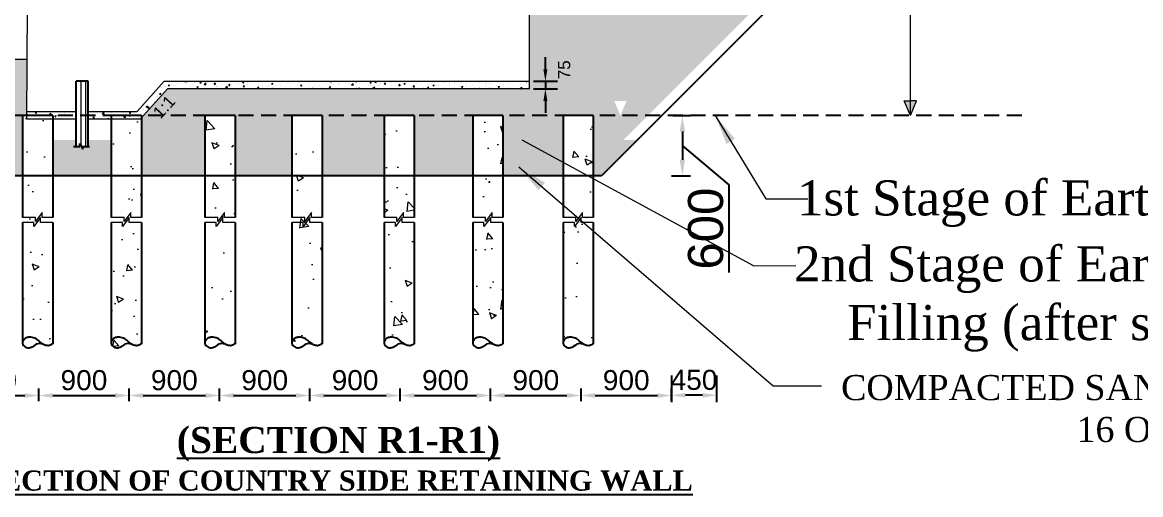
# Model space of a CAD drawing. Extents: x -358915 to 1258323, y -1585493 to -305611.
# Drawn here: x 1033075 to 1044211, y -1481664 to -1476965 of the extents above; entities that cross this region are included whole.
import ezdxf

# ---------------------------------------------------------------- set-up
doc = ezdxf.new("R2010")
doc.units = 0
doc.header["$LTSCALE"] = 300
doc.header["$MEASUREMENT"] = 0
doc.linetypes.add('DASHED', pattern=[0.75, 0.5, -0.25])
doc.layers.get('0').update_dxf_attribs({"linetype": 'CONTINUOUS'})
doc.layers.get('DEFPOINTS').update_dxf_attribs({"linetype": 'CONTINUOUS'})
doc.layers.add('Dim', color=7, linetype='CONTINUOUS', lineweight=9)
doc.layers.add('HATCH', color=252, linetype='CONTINUOUS', lineweight=5)
for name, color, linetype in [('LINE', 7, 'CONTINUOUS'), ('P1', 7, 'CONTINUOUS'), ('TXT', 7, 'CONTINUOUS')]:
    doc.layers.add(name, color=color, linetype=linetype)
doc.styles.add('Arial', font='arial.ttf')
doc.styles.add('BIG', font='ROMANT.SHX')
doc.styles.add('DIM', font='isocp3.shx')
doc.styles.add('dimText', font='ARIALN.TTF')
doc.dimstyles.new('dim_230', dxfattribs={"dimtxt": 460, "dimasz": 460, "dimexe": 230, "dimexo": 100, "dimgap": 100, "dimtad": 1, "dimdec": 0, "dimzin": 0, "dimdsep": 46, "dimtxsty": 'dimText', "dimcen": 0.09, "dimclrd": 256, "dimclre": 256, "dimclrt": 7, "dimadec": 0, "dimazin": 0, "dimtfac": 1, "dimtdec": 0, "dimtofl": 0, "dimtmove": 0, "dimatfit": 3, "dimfxl": 1, "dimtolj": 1, "dimtzin": 0, "dimlwd": -1, "dimlwe": -1, "dimarcsym": 0})
doc.dimstyles.new('dim_60', dxfattribs={"dimtxt": 120, "dimasz": 120, "dimexe": 60, "dimexo": 60, "dimgap": 50, "dimtad": 1, "dimdec": 0, "dimzin": 0, "dimdsep": 46, "dimtxsty": 'DIM', "dimcen": 0.09, "dimclrd": 5, "dimclre": 5, "dimclrt": 7, "dimadec": 0, "dimazin": 0, "dimtfac": 1, "dimtdec": 0, "dimtmove": 0, "dimatfit": 3, "dimfxl": 1, "dimtolj": 1, "dimtzin": 0, "dimarcsym": 0})
doc.dimstyles.new('dim_70', dxfattribs={"dimtxt": 140, "dimasz": 140, "dimexe": 70, "dimexo": 40, "dimgap": 50, "dimtad": 1, "dimdec": 0, "dimzin": 0, "dimdsep": 46, "dimtxsty": 'Arial', "dimcen": 0.09, "dimclrd": 5, "dimclre": 5, "dimclrt": 7, "dimadec": 0, "dimazin": 0, "dimtfac": 1, "dimtdec": 0, "dimtmove": 0, "dimatfit": 3, "dimfxl": 1, "dimtolj": 1, "dimtzin": 0, "dimarcsym": 0})
doc.dimstyles.new('dim_80', dxfattribs={"dimtxt": 160, "dimasz": 160, "dimexe": 80, "dimexo": 40, "dimgap": 50, "dimtad": 1, "dimdec": 0, "dimzin": 0, "dimdsep": 46, "dimtxsty": 'DIM', "dimcen": 0.09, "dimclrd": 5, "dimclre": 5, "dimclrt": 7, "dimadec": 0, "dimazin": 0, "dimtfac": 1, "dimtdec": 0, "dimtmove": 0, "dimatfit": 3, "dimfxl": 1, "dimtolj": 1, "dimtzin": 0, "dimarcsym": 0})
pattern_1 = [(37.5, (2003.17, -4626.59), (-5.039469, 154.1459015), [0, -121.6, 0, -136, 0, -130]), (7.5, (2003.17, -4626.6), (141.582136, 225.771685), [0, -65.6, 0, -109.6, 0, -42]), (327.5, (1904.77, -4626.59), (249.131349, 0.452724), [0, -40, 0, -144, 0, -188]), (317.5, (1904.77, -4626.6), (240.490128, 70.214045), [0, -20, 0, -94.4, 0, -108])]

# ---------------------------------------------------------------- blocks, each defined once
blk = doc.blocks.new('*D1530')
at = {"layer": 'DEFPOINTS', "color": 0, "ltscale": 500}
for p in [(1037875, -1477551), (1037806, -1477626), (1038283, -1477626)]:
    blk.add_point(p, dxfattribs=at)
at = {"layer": 'Dim', "color": 5, "lineweight": -2, "ltscale": 500}
for p, q in [((1038283, -1477431), (1038283, -1477311)), ((1038163, -1477551), (1038403, -1477551)), ((1038283, -1477551), (1038283, -1477626)), ((1038163, -1477626), (1038403, -1477626)), ((1038283, -1477746), (1038283, -1477866))]:
    blk.add_line(p, q, dxfattribs=at)
at = {"layer": 'Dim', "color": 5, "ltscale": 500}
for points in [[(1038263, -1477431), (1038303, -1477431), (1038283, -1477551)], [(1038263, -1477746), (1038303, -1477746), (1038283, -1477626)]]:
    blk.add_solid(points, dxfattribs=at)
at = {"layer": 'Dim', "color": 7, "ltscale": 500, "insert": (1038471, -1477436), "char_height": 120, "attachment_point": 5, "rotation": 90, "style": 'Arial'}
blk.add_mtext('\\A1;75', dxfattribs=at)
blk = doc.blocks.new('*D1531')
at = {"layer": 'DEFPOINTS', "color": 0, "ltscale": 50}
for p in [(1039538, -1480440), (1039988, -1480440), (1039538, -1480675)]:
    blk.add_point(p, dxfattribs=at)
at = {"layer": 'HATCH', "color": 5, "lineweight": -2, "ltscale": 50}
for p, q in [((1039538, -1480480), (1039538, -1480745)), ((1039988, -1480480), (1039988, -1480745)), ((1039848, -1480675), (1039678, -1480675))]:
    blk.add_line(p, q, dxfattribs=at)
at = {"layer": 'HATCH', "color": 5, "ltscale": 50}
for points in [[(1039678, -1480652), (1039678, -1480699), (1039538, -1480675)], [(1039848, -1480652), (1039848, -1480699), (1039988, -1480675)]]:
    blk.add_solid(points, dxfattribs=at)
at = {"layer": 'HATCH', "color": 7, "ltscale": 50, "insert": (1039763, -1480523), "char_height": 200, "attachment_point": 5, "style": 'Arial'}
blk.add_mtext('\\A1;450', dxfattribs=at)
blk = doc.blocks.new('RT')
at = {"layer": 'Dim', "ltscale": 50}
h = blk.add_hatch(dxfattribs=at)
h.set_pattern_fill('AR-CONC', color=8, scale=100, style=0)
h.set_pattern_definition([(50, (-3013919.5, 641592.65), (717.26018, -62.75213), [75, -825]), (355, (-3013919.5, 641592.65), (-138.75133, 752.19213), [60, -660]), (100.4514, (-3013859.75, 641587.4), (578.50938, 689.43954), [63.74019, -701.14211]), (46.1842, (-3013919.5, 641792.65), (1067.24105, -165.51901), [112.5, -1237.5]), (96.6356, (-3013830.6, 641778.9), (934.6627, 974.11787), [95.6103, -1051.713]), (351.1842, (-3013919.5, 641792.7), (934.66195, 974.1186), [90, -990]), (21, (-3013819.5, 641742.65), (596.90705, -402.61889), [75, -825]), (326, (-3013819.5, 641742.65), (243.31533, 725.15005), [60, -660]), (71.4514, (-3013769.8, 641709.1), (840.22263, 322.5305), [63.74019, -701.14211]), (37.5, (-3013919.52, 641592.65), (12.159855, 332.893854), [0, -652, 0, -670, 0, -662.5]), (7.5, (-3013919.52, 641592.65), (263.069537, 394.41171), [0, -382, 0, -637, 0, -252.5]), (327.5, (-3014142.52, 641592.65), (533.822436, -22.554872), [0, -250, 0, -780, 0, -1035]), (317.5, (-3014242.52, 641592.65), (583.18617, 100.10498), [0, -325, 0, -518, 0, -735])])
h.paths.add_polyline_path([(150, -2269), (138, -2291), (119, -2305), (97, -2311), (74, -2310), (52, -2302), (33, -2290), (15, -2276), (-6, -2267), (-29, -2266), (-52, -2273), (-64, -2281), (-86, -2289), (-109, -2290), (-130, -2283), (-150, -2271), (-150, 0), (150, 0)])
for points in [[(-150, -1014), (-44, -1014), (-44, -966), (22, -1055), (22, -1014), (150, -1014)], [(-150, -1063), (-29, -1063), (-29, -1015), (38, -1103), (38, -1063), (150, -1063)]]:
    blk.add_lwpolyline(points, dxfattribs=at)
at = {"layer": 'P1', "ltscale": 50}
for points in [[(-150, 0), (-150, -1014)], [(-150, 0), (150, 0)], [(150, 0), (150, -1014)], [(-150, -1063), (-150, -2271)], [(150, -1063), (150, -2253)]]:
    blk.add_lwpolyline(points, dxfattribs=at)
blk.add_spline([(-150, -2271), (-115, -2289), (-72, -2284), (-23, -2252), (15, -2223), (67, -2207), (106, -2210), (132, -2224), (144, -2239), (150, -2253), (150, -2266), (123, -2303), (73, -2309), (38, -2293), (10, -2273), (-18, -2265), (-51, -2273)], degree=3, dxfattribs=at)
blk = doc.blocks.new('PILE.5')
at = {"layer": 'HATCH', "color": 5}
blk.add_blockref('RT', (0, 0), dxfattribs=at)
blk = doc.blocks.new('*D1674')
at = {"layer": 'DEFPOINTS', "color": 0, "ltscale": 50}
for p in [(1033238, -1480678), (1032338, -1480773), (1033238, -1480773)]:
    blk.add_point(p, dxfattribs=at)
at = {"layer": 'HATCH', "color": 5, "lineweight": -2, "ltscale": 50}
for p, q in [((1032338, -1480733), (1032338, -1480608)), ((1033238, -1480733), (1033238, -1480608)), ((1032478, -1480678), (1033098, -1480678))]:
    blk.add_line(p, q, dxfattribs=at)
at = {"layer": 'HATCH', "color": 5, "ltscale": 50}
for points in [[(1032478, -1480654), (1032478, -1480701), (1032338, -1480678)], [(1033098, -1480654), (1033098, -1480701), (1033238, -1480678)]]:
    blk.add_solid(points, dxfattribs=at)
at = {"layer": 'HATCH', "color": 7, "ltscale": 50, "insert": (1032788, -1480526), "char_height": 200, "attachment_point": 5, "style": 'Arial'}
blk.add_mtext('\\A1;900', dxfattribs=at)
blk = doc.blocks.new('*D1675')
at = {"layer": 'DEFPOINTS', "color": 0, "ltscale": 50}
for p in [(1034138, -1480678), (1033238, -1480773), (1034138, -1480773)]:
    blk.add_point(p, dxfattribs=at)
at = {"layer": 'HATCH', "color": 5, "lineweight": -2, "ltscale": 50}
for p, q in [((1033238, -1480733), (1033238, -1480608)), ((1034138, -1480733), (1034138, -1480608)), ((1033378, -1480678), (1033998, -1480678))]:
    blk.add_line(p, q, dxfattribs=at)
at = {"layer": 'HATCH', "color": 5, "ltscale": 50}
for points in [[(1033378, -1480654), (1033378, -1480701), (1033238, -1480678)], [(1033998, -1480654), (1033998, -1480701), (1034138, -1480678)]]:
    blk.add_solid(points, dxfattribs=at)
at = {"layer": 'HATCH', "color": 7, "ltscale": 50, "insert": (1033688, -1480526), "char_height": 200, "attachment_point": 5, "style": 'Arial'}
blk.add_mtext('\\A1;900', dxfattribs=at)
blk = doc.blocks.new('*D1676')
at = {"layer": 'DEFPOINTS', "color": 0, "ltscale": 50}
for p in [(1035038, -1480678), (1034138, -1480773), (1035038, -1480773)]:
    blk.add_point(p, dxfattribs=at)
at = {"layer": 'HATCH', "color": 5, "lineweight": -2, "ltscale": 50}
for p, q in [((1034138, -1480733), (1034138, -1480608)), ((1035038, -1480733), (1035038, -1480608)), ((1034278, -1480678), (1034898, -1480678))]:
    blk.add_line(p, q, dxfattribs=at)
at = {"layer": 'HATCH', "color": 5, "ltscale": 50}
for points in [[(1034278, -1480654), (1034278, -1480701), (1034138, -1480678)], [(1034898, -1480654), (1034898, -1480701), (1035038, -1480678)]]:
    blk.add_solid(points, dxfattribs=at)
at = {"layer": 'HATCH', "color": 7, "ltscale": 50, "insert": (1034588, -1480526), "char_height": 200, "attachment_point": 5, "style": 'Arial'}
blk.add_mtext('\\A1;900', dxfattribs=at)
blk = doc.blocks.new('*D1677')
at = {"layer": 'DEFPOINTS', "color": 0, "ltscale": 50}
for p in [(1035938, -1480678), (1035038, -1480773), (1035938, -1480773)]:
    blk.add_point(p, dxfattribs=at)
at = {"layer": 'HATCH', "color": 5, "lineweight": -2, "ltscale": 50}
for p, q in [((1035038, -1480733), (1035038, -1480608)), ((1035938, -1480733), (1035938, -1480608)), ((1035178, -1480678), (1035798, -1480678))]:
    blk.add_line(p, q, dxfattribs=at)
at = {"layer": 'HATCH', "color": 5, "ltscale": 50}
for points in [[(1035178, -1480654), (1035178, -1480701), (1035038, -1480678)], [(1035798, -1480654), (1035798, -1480701), (1035938, -1480678)]]:
    blk.add_solid(points, dxfattribs=at)
at = {"layer": 'HATCH', "color": 7, "ltscale": 50, "insert": (1035488, -1480526), "char_height": 200, "attachment_point": 5, "style": 'Arial'}
blk.add_mtext('\\A1;900', dxfattribs=at)
blk = doc.blocks.new('*D1678')
at = {"layer": 'DEFPOINTS', "color": 0, "ltscale": 50}
for p in [(1036838, -1480678), (1035938, -1480773), (1036838, -1480773)]:
    blk.add_point(p, dxfattribs=at)
at = {"layer": 'HATCH', "color": 5, "lineweight": -2, "ltscale": 50}
for p, q in [((1035938, -1480733), (1035938, -1480608)), ((1036838, -1480733), (1036838, -1480608)), ((1036078, -1480678), (1036698, -1480678))]:
    blk.add_line(p, q, dxfattribs=at)
at = {"layer": 'HATCH', "color": 5, "ltscale": 50}
for points in [[(1036078, -1480654), (1036078, -1480701), (1035938, -1480678)], [(1036698, -1480654), (1036698, -1480701), (1036838, -1480678)]]:
    blk.add_solid(points, dxfattribs=at)
at = {"layer": 'HATCH', "color": 7, "ltscale": 50, "insert": (1036388, -1480526), "char_height": 200, "attachment_point": 5, "style": 'Arial'}
blk.add_mtext('\\A1;900', dxfattribs=at)
blk = doc.blocks.new('*D1679')
at = {"layer": 'DEFPOINTS', "color": 0, "ltscale": 50}
for p in [(1037738, -1480678), (1036838, -1480773), (1037738, -1480773)]:
    blk.add_point(p, dxfattribs=at)
at = {"layer": 'HATCH', "color": 5, "lineweight": -2, "ltscale": 50}
for p, q in [((1036838, -1480733), (1036838, -1480608)), ((1037738, -1480733), (1037738, -1480608)), ((1036978, -1480678), (1037598, -1480678))]:
    blk.add_line(p, q, dxfattribs=at)
at = {"layer": 'HATCH', "color": 5, "ltscale": 50}
for points in [[(1036978, -1480654), (1036978, -1480701), (1036838, -1480678)], [(1037598, -1480654), (1037598, -1480701), (1037738, -1480678)]]:
    blk.add_solid(points, dxfattribs=at)
at = {"layer": 'HATCH', "color": 7, "ltscale": 50, "insert": (1037288, -1480526), "char_height": 200, "attachment_point": 5, "style": 'Arial'}
blk.add_mtext('\\A1;900', dxfattribs=at)
blk = doc.blocks.new('*D1680')
at = {"layer": 'DEFPOINTS', "color": 0, "ltscale": 50}
for p in [(1038638, -1480678), (1037738, -1480773), (1038638, -1480773)]:
    blk.add_point(p, dxfattribs=at)
at = {"layer": 'HATCH', "color": 5, "lineweight": -2, "ltscale": 50}
for p, q in [((1037738, -1480733), (1037738, -1480608)), ((1038638, -1480733), (1038638, -1480608)), ((1037878, -1480678), (1038498, -1480678))]:
    blk.add_line(p, q, dxfattribs=at)
at = {"layer": 'HATCH', "color": 5, "ltscale": 50}
for points in [[(1037878, -1480654), (1037878, -1480701), (1037738, -1480678)], [(1038498, -1480654), (1038498, -1480701), (1038638, -1480678)]]:
    blk.add_solid(points, dxfattribs=at)
at = {"layer": 'HATCH', "color": 7, "ltscale": 50, "insert": (1038188, -1480526), "char_height": 200, "attachment_point": 5, "style": 'Arial'}
blk.add_mtext('\\A1;900', dxfattribs=at)
blk = doc.blocks.new('*D1681')
at = {"layer": 'DEFPOINTS', "color": 0, "ltscale": 50}
for p in [(1039538, -1480678), (1038638, -1480773), (1039538, -1480773)]:
    blk.add_point(p, dxfattribs=at)
at = {"layer": 'HATCH', "color": 5, "lineweight": -2, "ltscale": 50}
for p, q in [((1038638, -1480733), (1038638, -1480608)), ((1039538, -1480733), (1039538, -1480608)), ((1038778, -1480678), (1039398, -1480678))]:
    blk.add_line(p, q, dxfattribs=at)
at = {"layer": 'HATCH', "color": 5, "ltscale": 50}
for points in [[(1038778, -1480654), (1038778, -1480701), (1038638, -1480678)], [(1039398, -1480654), (1039398, -1480701), (1039538, -1480678)]]:
    blk.add_solid(points, dxfattribs=at)
at = {"layer": 'HATCH', "color": 7, "ltscale": 50, "insert": (1039088, -1480526), "char_height": 200, "attachment_point": 5, "style": 'Arial'}
blk.add_mtext('\\A1;900', dxfattribs=at)
blk = doc.blocks.new('*D1702')
at = {"layer": 'DEFPOINTS', "color": 0, "ltscale": 500}
for p in [(1039512, -1477892), (1039500, -1478492), (1039647, -1478492)]:
    blk.add_point(p, dxfattribs=at)
at = {"layer": 'Dim', "color": 5, "lineweight": -2, "ltscale": 500}
for p, q in [((1039552, -1477892), (1039727, -1477892)), ((1039647, -1478052), (1039647, -1478332)), ((1039647, -1478192), (1040109, -1478580)), ((1039540, -1478492), (1039727, -1478492)), ((1040109, -1478580), (1040109, -1479454))]:
    blk.add_line(p, q, dxfattribs=at)
at = {"layer": 'Dim', "color": 5, "ltscale": 500}
for points in [[(1039620, -1478052), (1039673, -1478052), (1039647, -1477892)], [(1039620, -1478332), (1039673, -1478332), (1039647, -1478492)]]:
    blk.add_solid(points, dxfattribs=at)
at = {"layer": 'Dim', "color": 7, "ltscale": 500, "insert": (1039880, -1479017), "char_height": 350, "attachment_point": 5, "rotation": 90, "style": 'Arial'}
blk.add_mtext('\\A1;600', dxfattribs=at)

msp = doc.modelspace()

# ---------------------------------------------------------------- hatches: boundary and pattern name
at = {"layer": 'Dim', "ltscale": 500}
h = msp.add_hatch(color=8, dxfattribs=at)
h.dxf.hatch_style = 1
h.paths.add_polyline_path([(1041978.1, -1477746.4), (1041917.3, -1477746.4), (1041856.5, -1477746.4), (1041917.3, -1477891.5)])
at = {"layer": 'HATCH', "ltscale": 10}
h = msp.add_hatch(dxfattribs=at)
h.set_pattern_fill('ANSI31', color=256, scale=375, angle=45, style=0)
h.set_pattern_definition([(90, (1168895.18, -1468239.162), (-46.875, 7e-15), [])])
h.paths.add_polyline_path([(1033608.9, -1478205.4), (1033653.1, -1478205.4), (1033653.1, -1478176.8), (1033681.1, -1478232.2), (1033681.1, -1478205.4), (1033728.9, -1478204.7), (1033728.9, -1477550.6), (1033608.9, -1477550.6)])
at = {"layer": 'LINE', "lineweight": 9, "ltscale": 50}
h = msp.add_hatch(dxfattribs=at)
h.set_pattern_fill('AR-SAND', color=0, scale=80, style=0)
h.set_pattern_definition(pattern_1)
h.paths.add_polyline_path([(1038296.5, -1477345.5), (1038296.5, -1477005.8), (1038049.2, -1477005.8), (1038049.2, -1477345.5)], flags=9)
h.paths.add_polyline_path([(1042062.9, -1473372.9), (1042422.7, -1473020.2), (1042134.2, -1472725.9), (1041774.4, -1473078.5)], flags=24)
h.paths.add_polyline_path([(1041004.1, -1476192.7), (1045896.4, -1471300.4), (1043626.6, -1471300.4), (1038126.2, -1476800.8), (1038126.2, -1477334.7), (1039029.6, -1477334.7), (1039029.6, -1476192.7)])
h.paths.add_polyline_path([(1039862, -1477334.7), (1041004.1, -1476192.7), (1039029.6, -1476192.7), (1039029.6, -1477334.7)])
h = msp.add_hatch(dxfattribs=at)
h.set_pattern_fill('AR-SAND', color=0, scale=80, style=0)
h.set_pattern_definition(pattern_1)
h.paths.add_polyline_path([(1033122.6, -1477334.7), (1031088.2, -1477334.7), (1031644.9, -1477891.5), (1033119.1, -1477891.5)])
h.paths.add_polyline_path([(1038968.8, -1477746.4), (1039029.6, -1477746.4), (1039029.6, -1477334.7), (1038126.2, -1477334.7), (1038126.2, -1477625.6), (1037976.2, -1477625.6), (1034519, -1477625.6), (1034280.6, -1477891.5), (1039029.6, -1477891.5)])
h.paths.add_polyline_path([(1032188.2, -1477891.5), (1031644.9, -1477891.5), (1031888.2, -1478134.7), (1032188.2, -1478134.7)])
h.paths.add_polyline_path([(1038380.5, -1477552.2), (1038380.5, -1477320.4), (1038562.5, -1477320.4), (1038562.5, -1477552.2)], flags=9)
h.paths.add_polyline_path([(1034453.7, -1477974), (1034650.5, -1477756.6), (1034516.5, -1477635.3), (1034319.7, -1477852.7)], flags=9)
h.paths.add_polyline_path([(1039305.3, -1477891.5), (1039862, -1477334.7), (1039029.6, -1477334.7), (1039029.6, -1477746.4), (1039090.4, -1477746.4), (1039029.6, -1477891.5)])
h = msp.add_hatch(dxfattribs=at)
h.set_pattern_fill('AR-SAND', color=0, scale=80, style=0)
h.set_pattern_definition([(37.5, (0, 0), (-5.039469, 154.1459015), [0, -121.6, 0, -136, 0, -130]), (7.5, (0, 0), (141.582136, 225.771685), [0, -65.6, 0, -109.6, 0, -42]), (327.5, (-98.4, 0), (249.131349, 0.452724), [0, -40, 0, -144, 0, -188]), (317.5, (-98.4, 0), (240.490128, 70.214045), [0, -20, 0, -94.4, 0, -108])])
h.paths.add_polyline_path([(1039199, -1478134.7), (1038759.6, -1478134.7), (1038759.6, -1478491.5), (1038842.2, -1478491.5)])
h.paths.add_polyline_path([(1038459.6, -1478134.7), (1037859.6, -1478134.7), (1037859.6, -1478491.5), (1038459.6, -1478491.5)])
h.paths.add_polyline_path([(1037559.6, -1478134.7), (1036977.2, -1478134.7), (1036977.2, -1478491.5), (1037559.6, -1478491.5)])
h.paths.add_polyline_path([(1036677.2, -1478134.7), (1036088.2, -1478134.7), (1036059.6, -1478134.7), (1036059.6, -1478491.5), (1036677.2, -1478491.5)])
h.paths.add_polyline_path([(1035759.6, -1478134.7), (1035193, -1478134.7), (1035193, -1478491.5), (1035759.6, -1478491.5)])
h.paths.add_polyline_path([(1034893, -1478134.7), (1034259.6, -1478134.7), (1034259.6, -1478491.5), (1034893, -1478491.5)])
h.paths.add_polyline_path([(1033959.6, -1478134.7), (1033728.9, -1478134.7), (1033728.9, -1478199.6), (1033675.7, -1478199.6), (1033675.7, -1478226.5), (1033647.6, -1478171.1), (1033647.6, -1478199.6), (1033608.9, -1478199.6), (1033608.9, -1478134.7), (1033377.2, -1478134.7), (1033377.2, -1478491.5), (1033959.6, -1478491.5)])
h.paths.add_polyline_path([(1033077.2, -1478134.7), (1032488.2, -1478134.7), (1032488.2, -1478491.5), (1033077.2, -1478491.5)])
h.paths.add_polyline_path([(1032188.2, -1478134.7), (1031720.1, -1478134.7), (1032076.9, -1478491.5), (1032188.2, -1478491.5)])
h.paths.add_polyline_path([(1033077.2, -1478134.7), (1033077.2, -1477891.5), (1032488.2, -1477891.5), (1032488.2, -1478134.7)])
h.paths.add_polyline_path([(1034893, -1478134.7), (1034893, -1477891.5), (1034280.6, -1477891.5), (1034259.6, -1477914.9), (1034259.6, -1478134.7)])
h.paths.add_polyline_path([(1035759.6, -1478134.7), (1035759.6, -1477891.5), (1035193, -1477891.5), (1035193, -1478134.7)])
h.paths.add_polyline_path([(1036677.2, -1478134.7), (1036677.2, -1477891.5), (1036059.6, -1477891.5), (1036059.6, -1478134.7), (1036088.2, -1478134.7)])
h.paths.add_polyline_path([(1037559.6, -1478134.7), (1037559.6, -1477891.5), (1036977.2, -1477891.5), (1036977.2, -1478134.7)])
h.paths.add_polyline_path([(1038459.6, -1478134.7), (1038459.6, -1477891.5), (1037859.6, -1477891.5), (1037859.6, -1478134.7)])
h.paths.add_polyline_path([(1039062, -1478134.7), (1039305.3, -1477891.5), (1038759.6, -1477891.5), (1038759.6, -1478134.7)])
h.paths.add_polyline_path([(1034453.7, -1477974), (1034650.5, -1477756.6), (1034516.5, -1477635.3), (1034319.7, -1477852.7)], flags=9)

# ---------------------------------------------------------------- linework, layer by layer
at = {"color": 7, "lineweight": 15}
for p, q in [((1033118.9, -1477925.6), (1033126, -1476800.8)), ((1038126.2, -1477625.6), (1038126.2, -1476800.8)), ((1034487.9, -1477550.6), (1037976.2, -1477550.6)), ((1037976.2, -1477550.6), (1038126.2, -1477550.6)), ((1037976.2, -1477625.6), (1034519, -1477625.6)), ((1038126.2, -1477625.6), (1037976.2, -1477625.6)), ((1033118.9, -1477850.6), (1033608.9, -1477850.6)), ((1033118.9, -1477925.6), (1033608.9, -1477925.6)), ((1033728.9, -1477850.6), (1034218.9, -1477850.6)), ((1033728.9, -1477925.6), (1034250, -1477925.6))]:
    msp.add_line(p, q, dxfattribs=at)
for points in [[(1034487.9, -1477550.6), (1034218.9, -1477850.6)], [(1034519, -1477625.6), (1034250, -1477925.6)]]:
    msp.add_lwpolyline(points, dxfattribs=at)
at = {"layer": 'Dim', "ltscale": 500}
for points in [[(1041917.3, -1477891.5), (1041917.3, -1476192.7)], [(1041917.3, -1477891.5), (1041856.5, -1477746.4), (1041917.3, -1477746.4)], [(1041917.3, -1477891.5), (1041978.1, -1477746.4), (1041917.3, -1477746.4)]]:
    msp.add_lwpolyline(points, dxfattribs=at)
at = {"layer": 'LINE', "color": 0, "lineweight": 9, "ltscale": 50}
msp.add_line((1033122.6, -1477334.7), (1029470.8, -1477334.7), dxfattribs=at)
at = {"layer": 'LINE'}
for p, q in [((1033608.9, -1477850.6), (1033608.9, -1477548.7)), ((1033608.9, -1478199.9), (1033608.9, -1477548.7)), ((1033728.9, -1477548.7), (1033608.9, -1477548.7)), ((1033728.9, -1478203.4), (1033728.9, -1477548.7)), ((1033585, -1478199.6), (1033647.6, -1478199.6)), ((1033647.6, -1478199.6), (1033647.6, -1478171.1)), ((1033647.6, -1478171.1), (1033675.7, -1478226.5)), ((1033675.7, -1478226.5), (1033675.7, -1478199.6)), ((1033676.1, -1478199.6), (1033742.1, -1478199.6)), ((1038842.2, -1478491.5), (1032076.9, -1478491.5))]:
    msp.add_line(p, q, dxfattribs=at)
at = {"layer": 'LINE', "color": 2, "lineweight": 15}
for p, q in [((1034464.1, -1477609.3), (1034464.1, -1477609.3)), ((1034499.4, -1477606), (1034499.4, -1477606)), ((1034525.5, -1477590.9), (1034539.5, -1477585.5)), ((1034525.5, -1477590.9), (1034535.4, -1477597.6)), ((1034535.4, -1477597.6), (1034539.5, -1477585.5)), ((1034561.6, -1477580.3), (1034561.6, -1477580.3)), ((1034573.7, -1477552.1), (1034573.7, -1477552.1)), ((1034580.7, -1477589.3), (1034580.7, -1477589.3)), ((1034600.4, -1477593.2), (1034600.4, -1477593.2)), ((1034611.6, -1477573.7), (1034611.6, -1477573.7)), ((1034671.4, -1477550.8), (1034689.2, -1477553.5)), ((1034671.5, -1477550.7), (1034671.6, -1477550.6)), ((1034680.4, -1477556.6), (1034680.4, -1477556.6)), ((1034687.4, -1477563.7), (1034687.4, -1477563.7)), ((1034689.2, -1477553.5), (1034688.9, -1477550.6)), ((1034697.4, -1477569.2), (1034697.4, -1477569.2)), ((1034699.4, -1477553.9), (1034702.1, -1477550.6)), ((1034699.4, -1477553.9), (1034711.3, -1477555)), ((1034704.3, -1477578.2), (1034704.3, -1477578.2)), ((1034711.3, -1477555), (1034710.5, -1477550.6)), ((1034787.2, -1477561.1), (1034787.2, -1477561.1)), ((1034807, -1477564.1), (1034807, -1477564.1)), ((1034812.9, -1477606.9), (1034826.9, -1477601.5)), ((1034812.9, -1477606.9), (1034822.8, -1477613.6)), ((1034822.8, -1477613.6), (1034826.9, -1477601.5)), ((1034842.8, -1477566.5), (1034852.5, -1477555)), ((1034842.8, -1477566.5), (1034854.8, -1477567.5)), ((1034854.8, -1477567.5), (1034852.5, -1477555)), ((1034884.9, -1477583.8), (1034900.5, -1477567.6)), ((1034884.9, -1477583.9), (1034902.7, -1477586.6)), ((1034886.9, -1477609.4), (1034886.9, -1477609.4)), ((1034893.9, -1477565.6), (1034893.9, -1477565.6)), ((1034902.7, -1477586.6), (1034900.5, -1477567.6)), ((1034908, -1477551.3), (1034908, -1477551.3)), ((1034986.3, -1477579), (1034995.9, -1477567.5)), ((1034986.3, -1477579), (1034998.2, -1477580.1)), ((1034998.2, -1477580.1), (1034995.9, -1477567.5)), ((1035000.7, -1477570.1), (1035000.7, -1477570.1)), ((1035007, -1477599.2), (1035007, -1477599.2)), ((1035009.4, -1477602.9), (1035009.4, -1477602.9)), ((1035013.2, -1477592.8), (1035013.2, -1477592.8)), ((1035063.3, -1477586.2), (1035063.3, -1477586.2)), ((1035098.4, -1477616.9), (1035113.9, -1477600.7)), ((1035107.5, -1477574.6), (1035107.5, -1477574.6)), ((1035112.1, -1477588.8), (1035112.1, -1477588.8)), ((1035116.1, -1477619.7), (1035113.9, -1477600.7)), ((1035123.7, -1477579.2), (1035123.7, -1477579.2)), ((1035129.7, -1477591.6), (1035139.4, -1477580.1)), ((1035129.7, -1477591.6), (1035141.7, -1477592.6)), ((1035139, -1477576.2), (1035139, -1477576.2)), ((1035141.7, -1477592.6), (1035139.4, -1477580.1)), ((1035213.1, -1477576), (1035213.1, -1477576)), ((1035214.2, -1477579.1), (1035214.2, -1477579.1)), ((1035240.3, -1477559.1), (1035240.3, -1477559.1)), ((1035265.3, -1477559.6), (1035265.3, -1477559.6)), ((1035268.4, -1477558.4), (1035282.4, -1477553)), ((1035268.4, -1477558.4), (1035278.3, -1477565.1)), ((1035273.2, -1477604.1), (1035282.8, -1477592.6)), ((1035273.2, -1477604.1), (1035285.1, -1477605.2)), ((1035278.3, -1477565.1), (1035282.4, -1477553)), ((1035285.1, -1477605.2), (1035282.8, -1477592.6)), ((1035315.4, -1477553), (1035315.4, -1477553)), ((1035317, -1477561), (1035317, -1477561)), ((1035321, -1477583.6), (1035321, -1477583.6)), ((1035416.6, -1477616.7), (1035426.3, -1477605.2)), ((1035428.6, -1477617.7), (1035426.3, -1477605.2)), ((1035427.8, -1477588.1), (1035427.8, -1477588.1)), ((1035464.8, -1477605.3), (1035464.8, -1477605.3)), ((1035514.9, -1477598.7), (1035514.9, -1477598.7)), ((1035518.3, -1477600.7), (1035518.3, -1477600.7)), ((1035534.5, -1477592.7), (1035534.5, -1477592.7)), ((1035555.8, -1477574.4), (1035569.8, -1477569)), ((1035555.8, -1477574.4), (1035565.7, -1477581.1)), ((1035565.7, -1477581.1), (1035569.8, -1477569)), ((1035590.6, -1477588.7), (1035590.6, -1477588.7)), ((1035622.2, -1477585.7), (1035622.2, -1477585.7)), ((1035641.3, -1477597.2), (1035641.3, -1477597.2)), ((1035698.6, -1477598.4), (1035698.6, -1477598.4)), ((1035717, -1477572.1), (1035717, -1477572.1)), ((1035724.9, -1477571.6), (1035724.9, -1477571.6)), ((1035748.1, -1477601.7), (1035748.1, -1477601.7)), ((1035767, -1477565.5), (1035767, -1477565.5)), ((1035815.2, -1477578.4), (1035815.2, -1477578.4)), ((1035825.9, -1477558.8), (1035825.9, -1477558.8)), ((1035842.8, -1477555.5), (1035842.8, -1477555.5)), ((1035843.2, -1477590.4), (1035857.2, -1477585)), ((1035843.2, -1477590.4), (1035853.2, -1477597.1)), ((1035853.2, -1477597.1), (1035857.2, -1477585)), ((1035854.8, -1477606.2), (1035854.8, -1477606.2)), ((1035927.3, -1477610.4), (1035927.3, -1477610.4)), ((1035931.9, -1477558.3), (1035931.9, -1477558.3)), ((1035961.6, -1477610.7), (1035961.6, -1477610.7)), ((1035966.5, -1477611.2), (1035966.5, -1477611.2)), ((1035979.8, -1477602.3), (1035979.8, -1477602.3)), ((1036030, -1477596.3), (1036030, -1477596.3)), ((1036042.3, -1477601.2), (1036042.3, -1477601.2)), ((1036096.4, -1477582.2), (1036096.4, -1477582.2)), ((1036130.6, -1477606.4), (1036144.6, -1477601.1)), ((1036130.6, -1477606.4), (1036140.6, -1477613.1)), ((1036131, -1477583.5), (1036131, -1477583.5)), ((1036139.1, -1477554.5), (1036142.8, -1477550.6)), ((1036139.1, -1477554.6), (1036156.8, -1477557.3)), ((1036140.6, -1477613.1), (1036144.6, -1477601.1)), ((1036156.8, -1477557.3), (1036156.1, -1477550.6)), ((1036168.6, -1477584.6), (1036168.6, -1477584.6)), ((1036213.1, -1477562.2), (1036213.1, -1477562.2)), ((1036218.7, -1477578), (1036218.7, -1477578)), ((1036234.9, -1477568.5), (1036234.9, -1477568.5)), ((1036294.4, -1477568), (1036294.4, -1477568)), ((1036337.6, -1477554.4), (1036337.6, -1477554.4)), ((1036352.5, -1477587.6), (1036368.1, -1477571.4)), ((1036352.5, -1477587.7), (1036370.3, -1477590.4)), ((1036370.3, -1477590.4), (1036368.1, -1477571.4)), ((1036393, -1477554.1), (1036395.9, -1477550.6)), ((1036393, -1477554.1), (1036405, -1477555.1)), ((1036405, -1477555.1), (1036404.2, -1477550.6)), ((1036420.7, -1477551.4), (1036420.7, -1477551.4)), ((1036436.2, -1477608.2), (1036436.2, -1477608.2)), ((1036470.6, -1477553.9), (1036470.6, -1477553.9)), ((1036522.7, -1477592.2), (1036522.7, -1477592.2)), ((1036536.5, -1477566.6), (1036546.1, -1477555.1)), ((1036536.5, -1477566.6), (1036548.4, -1477567.7)), ((1036540.1, -1477593.2), (1036540.1, -1477593.2)), ((1036548.4, -1477567.7), (1036546.1, -1477555.2)), ((1036566, -1477620.7), (1036581.6, -1477604.5)), ((1036577.4, -1477558.5), (1036577.4, -1477558.5)), ((1036583.7, -1477623.5), (1036581.5, -1477604.5)), ((1036586.1, -1477557.9), (1036600.1, -1477552.6)), ((1036586.1, -1477557.9), (1036596.1, -1477564.7)), ((1036596.1, -1477564.7), (1036600.1, -1477552.6)), ((1036620.2, -1477597.1), (1036620.2, -1477597.1)), ((1036639.4, -1477572.1), (1036639.4, -1477572.1)), ((1036642.8, -1477579.1), (1036642.8, -1477579.1)), ((1036670.3, -1477590.5), (1036670.3, -1477590.5)), ((1036679.9, -1477579.2), (1036689.6, -1477567.7)), ((1036679.9, -1477579.2), (1036691.9, -1477580.2)), ((1036684.1, -1477563), (1036684.1, -1477563)), ((1036691.9, -1477580.2), (1036689.6, -1477567.7)), ((1036743.8, -1477566.3), (1036743.8, -1477566.3)), ((1036746, -1477580.5), (1036746, -1477580.5)), ((1036756, -1477552.1), (1036756, -1477552.1)), ((1036790.9, -1477567.5), (1036790.9, -1477567.5)), ((1036823.4, -1477591.7), (1036833, -1477580.2)), ((1036823.4, -1477591.7), (1036835.4, -1477592.8)), ((1036835.4, -1477592.8), (1036833, -1477580.3)), ((1036847.7, -1477551.3), (1036847.7, -1477551.3)), ((1036872.4, -1477563.9), (1036872.4, -1477563.9)), ((1036873.5, -1477574), (1036887.5, -1477568.6)), ((1036873.5, -1477574), (1036883.5, -1477580.7)), ((1036883.5, -1477580.7), (1036887.5, -1477568.6)), ((1036897.7, -1477572), (1036897.7, -1477572)), ((1036922.4, -1477557.3), (1036922.4, -1477557.3)), ((1036947.9, -1477603.8), (1036947.9, -1477603.8)), ((1036966.9, -1477604.3), (1036969, -1477601.7)), ((1036966.9, -1477604.3), (1036969, -1477604.5)), ((1036969, -1477601.7), (1036976.5, -1477592.8)), ((1036969, -1477604.5), (1036978.8, -1477605.3)), ((1036978.8, -1477605.3), (1036976.5, -1477592.8)), ((1037004.4, -1477576.5), (1037004.4, -1477576.5)), ((1037048.9, -1477591), (1037048.9, -1477591)), ((1037069, -1477554.1), (1037069, -1477554.1)), ((1037071.9, -1477609.6), (1037071.9, -1477609.6)), ((1037097.7, -1477611.4), (1037097.7, -1477611.4)), ((1037110.3, -1477616.8), (1037119.9, -1477605.4)), ((1037111.2, -1477581), (1037111.2, -1477581)), ((1037122.3, -1477617.9), (1037119.9, -1477605.4)), ((1037121.9, -1477603), (1037121.9, -1477603)), ((1037152.8, -1477576), (1037152.8, -1477576)), ((1037161, -1477590), (1037175, -1477584.6)), ((1037161, -1477590), (1037170.9, -1477596.7)), ((1037170.9, -1477596.7), (1037175, -1477584.6)), ((1037175.8, -1477558.7), (1037175.8, -1477558.7)), ((1037197.7, -1477593), (1037197.7, -1477593)), ((1037214.3, -1477591.4), (1037214.3, -1477591.4)), ((1037218, -1477585.5), (1037218, -1477585.5)), ((1037255.5, -1477561.9), (1037255.5, -1477561.9)), ((1037282.6, -1477563.2), (1037282.6, -1477563.2)), ((1037324, -1477576.4), (1037324, -1477576.4)), ((1037324.7, -1477590), (1037324.7, -1477590)), ((1037330.9, -1477571.4), (1037330.9, -1477571.4)), ((1037374.1, -1477569.8), (1037374.1, -1477569.8)), ((1037389.3, -1477567.7), (1037389.3, -1477567.7)), ((1037431.5, -1477594.5), (1037431.5, -1477594.5)), ((1037447.6, -1477551.3), (1037447.6, -1477551.3)), ((1037448.4, -1477606), (1037462.4, -1477600.6)), ((1037448.4, -1477606), (1037458.3, -1477612.7)), ((1037449.8, -1477559.8), (1037449.8, -1477559.8)), ((1037458, -1477600.7), (1037458, -1477600.7)), ((1037458.3, -1477612.7), (1037462.4, -1477600.6)), ((1037495.5, -1477595.2), (1037495.5, -1477595.2)), ((1037496.1, -1477572.2), (1037496.1, -1477572.2)), ((1037538.3, -1477599.1), (1037538.3, -1477599.1)), ((1037560.7, -1477586.6), (1037560.7, -1477586.6)), ((1037619.6, -1477561.9), (1037619.6, -1477561.9)), ((1037646.7, -1477563.2), (1037646.7, -1477563.2)), ((1037688.1, -1477576.4), (1037688.1, -1477576.4)), ((1037688.9, -1477590), (1037688.9, -1477590)), ((1037695.1, -1477571.4), (1037695.1, -1477571.4)), ((1037738.2, -1477569.8), (1037738.2, -1477569.8)), ((1037753.4, -1477567.7), (1037753.4, -1477567.7)), ((1037795.6, -1477594.5), (1037795.6, -1477594.5)), ((1037811.7, -1477551.3), (1037811.7, -1477551.3)), ((1037812.5, -1477606), (1037826.5, -1477600.6)), ((1037812.5, -1477606), (1037822.5, -1477612.7)), ((1037813.9, -1477559.8), (1037813.9, -1477559.8)), ((1037822.1, -1477600.7), (1037822.1, -1477600.7)), ((1037822.5, -1477612.7), (1037826.5, -1477600.6)), ((1037859.6, -1477595.2), (1037859.6, -1477595.2)), ((1037860.2, -1477572.2), (1037860.2, -1477572.2)), ((1037902.4, -1477599.1), (1037902.4, -1477599.1)), ((1037924.8, -1477586.6), (1037924.8, -1477586.6)), ((1038027.7, -1477555.7), (1038027.7, -1477555.7)), ((1038029.9, -1477594.7), (1038029.9, -1477594.7)), ((1038033.6, -1477624.5), (1038049.2, -1477608.3)), ((1038038.4, -1477585.2), (1038038.4, -1477585.2)), ((1038051.2, -1477625.6), (1038049.1, -1477608.3)), ((1038070.7, -1477583.5), (1038070.7, -1477583.5)), ((1038086.7, -1477554.3), (1038089.8, -1477550.6)), ((1038086.7, -1477554.3), (1038098.7, -1477555.3)), ((1038098.7, -1477555.3), (1038097.8, -1477550.6)), ((1034382.6, -1477675.8), (1034382.6, -1477675.8)), ((1034394.3, -1477686.6), (1034394.3, -1477686.6)), ((1034423.8, -1477699.3), (1034423.8, -1477699.3)), ((1034427.9, -1477649.7), (1034427.9, -1477649.7)), ((1034440.2, -1477679.3), (1034449.9, -1477667.8)), ((1034440.2, -1477679.3), (1034452.2, -1477680.3)), ((1034452.2, -1477680.3), (1034449.9, -1477667.8)), ((1034470.1, -1477676.6), (1034470.1, -1477676.6)), ((1034811.1, -1477619.4), (1034811.1, -1477619.4)), ((1034890.4, -1477619.2), (1034890.4, -1477619.2)), ((1034905.6, -1477617.9), (1034905.6, -1477617.9)), ((1035098.3, -1477617), (1035116.1, -1477619.7)), ((1035100.3, -1477622.9), (1035114.3, -1477617.5)), ((1035100.3, -1477622.9), (1035104.4, -1477625.6)), ((1035111.6, -1477625.6), (1035114.3, -1477617.5)), ((1035338.5, -1477621.9), (1035338.5, -1477621.9)), ((1035416.6, -1477616.7), (1035428.6, -1477617.7)), ((1035417.3, -1477613.5), (1035417.3, -1477613.5)), ((1035563.1, -1477625.6), (1035569.7, -1477617.7)), ((1035571.2, -1477625.6), (1035569.7, -1477617.7)), ((1035582, -1477618.4), (1035582, -1477618.4)), ((1035823.5, -1477625.4), (1035823.5, -1477625.4)), ((1035863.2, -1477622.3), (1035863.2, -1477622.3)), ((1035916.5, -1477617.8), (1035916.5, -1477617.8)), ((1036068.4, -1477615.2), (1036068.4, -1477615.2)), ((1036175.1, -1477619.7), (1036175.1, -1477619.7)), ((1036281.9, -1477624.2), (1036281.9, -1477624.2)), ((1036335.2, -1477621), (1036335.2, -1477621)), ((1036406.1, -1477612.2), (1036406.1, -1477612.2)), ((1036418.1, -1477622.4), (1036432.1, -1477617.1)), ((1036418.1, -1477622.4), (1036422.8, -1477625.6)), ((1036418.2, -1477623.7), (1036418.2, -1477623.7)), ((1036429.2, -1477625.6), (1036432.1, -1477617.1)), ((1036493.9, -1477613.7), (1036493.9, -1477613.7)), ((1036565.9, -1477620.8), (1036583.7, -1477623.5)), ((1036845.2, -1477617.9), (1036845.2, -1477617.9)), ((1037110.3, -1477616.8), (1037122.3, -1477617.9)), ((1037256.9, -1477625.6), (1037263.4, -1477617.9)), ((1037264.8, -1477625.6), (1037263.4, -1477617.9)), ((1037354.1, -1477615.7), (1037354.1, -1477615.7)), ((1037378.9, -1477615.3), (1037378.9, -1477615.3)), ((1037523.5, -1477622.1), (1037523.5, -1477622.1)), ((1037573.6, -1477615.5), (1037573.6, -1477615.5)), ((1037621, -1477625.6), (1037627.5, -1477617.9)), ((1037629, -1477625.6), (1037627.5, -1477617.9)), ((1037718.2, -1477615.7), (1037718.2, -1477615.7)), ((1037743, -1477615.3), (1037743, -1477615.3)), ((1037887.6, -1477622.1), (1037887.6, -1477622.1)), ((1037937.7, -1477615.5), (1037937.7, -1477615.5)), ((1038033.6, -1477624.6), (1038040.4, -1477625.6)), ((1038072.1, -1477621.6), (1038072.1, -1477621.6)), ((1038100.9, -1477618), (1038100.9, -1477618)), ((1034277.4, -1477833.6), (1034277.4, -1477833.6)), ((1034308.8, -1477800.4), (1034322.8, -1477795)), ((1034308.8, -1477800.4), (1034318.7, -1477807.1)), ((1034318.7, -1477807.1), (1034322.8, -1477795)), ((1034324.5, -1477817.1), (1034334.2, -1477805.7)), ((1034324.5, -1477817.1), (1034336.5, -1477818.2)), ((1034330, -1477754.7), (1034330, -1477754.7)), ((1034336.5, -1477818.2), (1034334.2, -1477805.7)), ((1034388.2, -1477751.4), (1034388.2, -1477751.4)), ((1034391.8, -1477753.2), (1034391.8, -1477753.2)), ((1033119.1, -1477887.2), (1033120.3, -1477888.1)), ((1033119.2, -1477878), (1033124.4, -1477876)), ((1033120.3, -1477888.1), (1033124.4, -1477876)), ((1033135, -1477905.6), (1033135, -1477905.6)), ((1033140.8, -1477919.5), (1033140.8, -1477919.5)), ((1033161.5, -1477920.7), (1033161.5, -1477920.7)), ((1033163.9, -1477854.2), (1033163.9, -1477854.2)), ((1033195.7, -1477904), (1033195.7, -1477904)), ((1033204.6, -1477867.2), (1033214.3, -1477855.7)), ((1033204.6, -1477867.2), (1033216.6, -1477868.2)), ((1033216.6, -1477868.2), (1033214.3, -1477855.7)), ((1033241.8, -1477910.2), (1033241.8, -1477910.2)), ((1033245.8, -1477897.4), (1033245.8, -1477897.4)), ((1033257.5, -1477899.5), (1033257.5, -1477899.5)), ((1033264.2, -1477906.6), (1033264.2, -1477906.6)), ((1033321.5, -1477887.5), (1033321.5, -1477887.5)), ((1033348.1, -1477879.7), (1033357.7, -1477868.2)), ((1033348.1, -1477879.7), (1033360.1, -1477880.8)), ((1033348.5, -1477914.7), (1033348.5, -1477914.7)), ((1033360.1, -1477880.8), (1033357.7, -1477868.2)), ((1033365.2, -1477893.8), (1033365.2, -1477893.8)), ((1033374.1, -1477879.5), (1033374.1, -1477879.5)), ((1033397.8, -1477897.4), (1033411.8, -1477892)), ((1033397.8, -1477897.4), (1033407.8, -1477904.1)), ((1033407.8, -1477904.1), (1033411.8, -1477892)), ((1033447.8, -1477870.8), (1033447.8, -1477870.8)), ((1033455.3, -1477919.2), (1033455.3, -1477919.2)), ((1033469.1, -1477878.8), (1033469.1, -1477878.8)), ((1033490.7, -1477859.5), (1033490.7, -1477859.5)), ((1033491.6, -1477892.3), (1033501.2, -1477880.8)), ((1033491.6, -1477892.3), (1033503.5, -1477893.3)), ((1033497.9, -1477864.2), (1033497.9, -1477864.2)), ((1033503.5, -1477893.3), (1033501.2, -1477880.8)), ((1033562.1, -1477923.7), (1033562.1, -1477923.7)), ((1033571.8, -1477864.8), (1033571.8, -1477864.8)), ((1033573.7, -1477854.3), (1033573.7, -1477854.3)), ((1033750.8, -1477853.4), (1033750.8, -1477853.4)), ((1033773.2, -1477900), (1033773.2, -1477900)), ((1033774.2, -1477903.5), (1033774.2, -1477903.5)), ((1033778.5, -1477917.4), (1033788.1, -1477905.9)), ((1033778.5, -1477917.4), (1033790.4, -1477918.4)), ((1033790.4, -1477918.4), (1033788.1, -1477905.9)), ((1033832.4, -1477918.7), (1033832.4, -1477918.7)), ((1033855.9, -1477850.6), (1033863.2, -1477855.6)), ((1033857.6, -1477857.9), (1033857.6, -1477857.9)), ((1033863.2, -1477855.6), (1033864.9, -1477850.6)), ((1033870.7, -1477874.2), (1033886.3, -1477857.9)), ((1033870.7, -1477874.2), (1033888.5, -1477877)), ((1033876.9, -1477889.5), (1033876.9, -1477889.5)), ((1033888.5, -1477877), (1033886.2, -1477858)), ((1033899.5, -1477883.3), (1033899.5, -1477883.3)), ((1033925.5, -1477925.6), (1033931.5, -1477918.4)), ((1033932.9, -1477925.6), (1033931.5, -1477918.4)), ((1033949, -1477898.7), (1033949, -1477898.7)), ((1033949.5, -1477876.7), (1033949.5, -1477876.7)), ((1033964.3, -1477862.4), (1033964.3, -1477862.4)), ((1033977.9, -1477876.7), (1033977.9, -1477876.7)), ((1033982.5, -1477925.6), (1033986.7, -1477924)), ((1033986.1, -1477925.6), (1033986.7, -1477924)), ((1034025.3, -1477866.8), (1034025.3, -1477866.8)), ((1034065.7, -1477878.7), (1034065.7, -1477878.7)), ((1034071.1, -1477866.9), (1034071.1, -1477866.9)), ((1034081.8, -1477861.7), (1034081.8, -1477861.7)), ((1034084.1, -1477907.3), (1034101.9, -1477910.1)), ((1034084.2, -1477907.3), (1034099.7, -1477891)), ((1034101.9, -1477910.1), (1034099.7, -1477891.1)), ((1034113.6, -1477922.6), (1034113.6, -1477922.6)), ((1034140.7, -1477864.9), (1034154.7, -1477859.5)), ((1034140.7, -1477864.9), (1034150.7, -1477871.6)), ((1034149.1, -1477922.4), (1034149.1, -1477922.4)), ((1034150.7, -1477871.6), (1034154.7, -1477859.5)), ((1034177.8, -1477871.5), (1034177.8, -1477871.5)), ((1034182.1, -1477914.2), (1034182.1, -1477914.2)), ((1034182.3, -1477858.7), (1034182.3, -1477858.7)), ((1034224.8, -1477912.5), (1034224.8, -1477912.5)), ((1034230.2, -1477902.6), (1034230.2, -1477902.6)), ((1034242.4, -1477849.1), (1034242.4, -1477849.1)), ((1034284.6, -1477876), (1034284.6, -1477876)), ((1034285.5, -1477834.8), (1034285.5, -1477834.8)), ((1034299, -1477838.6), (1034299, -1477838.6))]:
    msp.add_line(p, q, dxfattribs=at)
at = {"layer": 'LINE', "linetype": 'DASHED'}
msp.add_line((1043026.6, -1477891.5), (1031476.9, -1477891.5), dxfattribs=at)
at = {"layer": 'LINE'}
msp.add_lwpolyline([(1046033.3, -1471300.4), (1038842.2, -1478491.5)], dxfattribs=at)

# ---------------------------------------------------------------- block references
at = {"layer": 'HATCH', "color": 5, "xscale": -1}
for p in [(1033227.2, -1477891.5), (1034109.6, -1477891.5), (1035043, -1477891.5), (1035909.6, -1477891.5), (1036827.2, -1477891.5), (1037709.6, -1477891.5), (1038609.6, -1477891.5)]:
    msp.add_blockref('PILE.5', p, dxfattribs=at)

# ---------------------------------------------------------------- texts
at = {"layer": 'LINE', "attachment_point": 8, "style": 'BIG'}
for s, insert, char_height, width in [('{\\fTimes New Roman|b0|i0|c0|p18;1st Stage of Earth Cutting for Sand Pile Drive}', (1045647.8, -1479001.3), 350, 31814.626), ('{\\fTimes New Roman|b0|i0|c0|p18;2nd Stage of Earth Cutting for Sand Filling (after sand pile driving)}', (1044561.9, -1480241.8), 350, 8510.082), ('{\\fTimes New Roman|b0|i0|c0|p18;COMPACTED SAND FILLING (SEE SL NO 16 OF NOTES)}', (1044767.8, -1481221.5), 250, 7479.81)]:
    msp.add_mtext(s, dxfattribs=dict(at, insert=insert, char_height=char_height, width=width))
at = {"layer": 'TXT', "color": 0, "style": 'Arial'}
msp.add_text('1:1', height=120, rotation=47.85701, dxfattribs=at).set_placement((1034451.6, -1477931.5))
at = {"layer": 'TXT', "color": 6, "ltscale": 50, "insert": (1036222.2, -1480990.2), "char_height": 260, "width": 10184.473, "attachment_point": 2}
msp.add_mtext('{\\fTimes New Roman|b1|i0|c0|p18;\\L(SECTION R1-R1)\\P\\H0.7692x;SECTION OF COUNTRY SIDE RETAINING WALL\\fArial|b0|i0|c0|p34;\\l\\C0; }', dxfattribs=at)

# ---------------------------------------------------------------- dimensions: what is measured, and where the dimension line sits
at = {"layer": 'Dim', "ltscale": 500}
for base, p1, p2, dimstyle, override, picture, middle in [((1038283.3, -1477625.6), (1037874.9, -1477550.6), (1037805.6, -1477625.6), 'dim_60', {"dimexe": 120, "dimtxsty": 'Arial', "dimtmove": 2, "dimfxl": 120, "dimfxlon": 1}, '*D1530', (1038471.5, -1477436.3)), ((1039646.6, -1478491.5), (1039511.8, -1477891.5), (1039499.7, -1478491.5), 'dim_80', {"dimtxt": 350, "dimtxsty": 'Arial', "dimtmove": 1}, '*D1702', (1040109, -1478630.3))]:
    dim = msp.add_linear_dim(base=base, p1=p1, p2=p2, angle=90, dimstyle=dimstyle, override=override, dxfattribs=at)
    dim.commit()
    dim.dimension.update_dxf_attribs({"geometry": picture, "text_midpoint": middle, "dimtype": 160})
at = {"layer": 'HATCH', "color": 5, "ltscale": 50}
for base, p1, p2, picture, middle in [((1033238.2, -1480677.7), (1032338.2, -1480772.8), (1033238.2, -1480772.8), '*D1674', (1032788.2, -1480525.6)), ((1034138.2, -1480677.7), (1033238.2, -1480772.8), (1034138.2, -1480772.8), '*D1675', (1033688.2, -1480525.6)), ((1035038.2, -1480677.7), (1034138.2, -1480772.8), (1035038.2, -1480772.8), '*D1676', (1034588.2, -1480525.6)), ((1035938.2, -1480677.7), (1035038.2, -1480772.8), (1035938.2, -1480772.8), '*D1677', (1035488.2, -1480525.6)), ((1036838.2, -1480677.7), (1035938.2, -1480772.8), (1036838.2, -1480772.8), '*D1678', (1036388.2, -1480525.6)), ((1037738.2, -1480677.7), (1036838.2, -1480772.8), (1037738.2, -1480772.8), '*D1679', (1037288.2, -1480525.6)), ((1038638.2, -1480677.7), (1037738.2, -1480772.8), (1038638.2, -1480772.8), '*D1680', (1038188.2, -1480525.6)), ((1039538.2, -1480677.7), (1038638.2, -1480772.8), (1039538.2, -1480772.8), '*D1681', (1039088.2, -1480525.6))]:
    dim = msp.add_linear_dim(base=base, p1=p1, p2=p2, dimstyle='dim_70', override={"dimtxt": 200}, dxfattribs=at)
    dim.commit()
    dim.dimension.update_dxf_attribs({"geometry": picture, "text_midpoint": middle})
dim = msp.add_linear_dim(base=(1039538.2, -1480675.5), p1=(1039987.8, -1480440.4), p2=(1039538.2, -1480440.4), angle=180, dimstyle='dim_70', override={"dimtxt": 200}, dxfattribs=at)
dim.commit()
dim.dimension.update_dxf_attribs({"geometry": '*D1531', "text_midpoint": (1039763, -1480675.5), "dimtype": 160})

# ---------------------------------------------------------------- leaders
at = {"layer": 'Dim', "ltscale": 500}
for points in [[(1039973, -1477891.5), (1040476.6, -1478721.5), (1040895.1, -1478721.3)], [(1038048.5, -1478134.7), (1040357.8, -1479385.6), (1040776.3, -1479385.4)], [(1038019.7, -1478402.1), (1040551.4, -1480580.9), (1041031.5, -1480580.9)]]:
    msp.add_leader(points, dimstyle='dim_230', override={"dimasz": 300}, dxfattribs=at)

doc.saveas('drawing.dxf')
